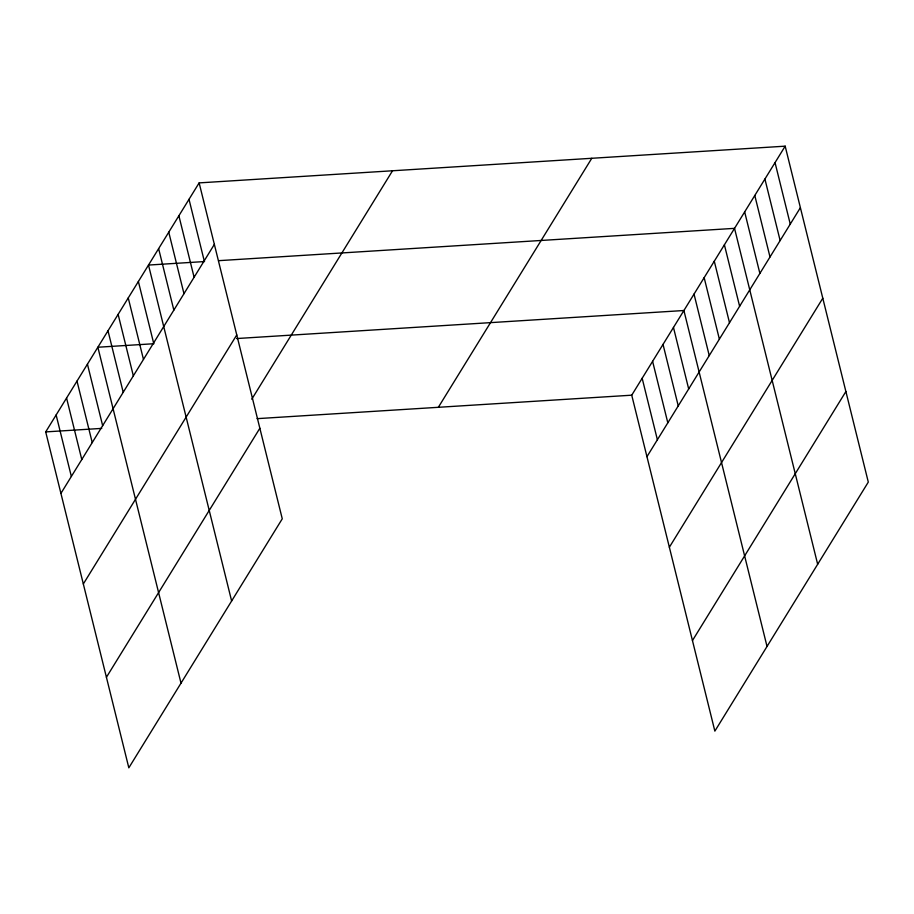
<?xml version="1.0" encoding="UTF-8"?>
<svg xmlns="http://www.w3.org/2000/svg" width="914" height="914" viewBox="0 0 914 914"><rect width="100%" height="100%" fill="white"/><g stroke="black" fill="none" stroke-linecap="round" stroke-linejoin="round"><path stroke-width="1.37" d="M199.138 182.891L282.266 518.809L128.828 767.829L45.7 431.899L199.138 182.891L785.172 146.171L868.3 482.101L714.862 731.109L631.734 395.191L785.172 146.171M60.918 493.389L214.356 244.381M83.334 583.955L236.76 334.947M251.761 399.224L392.529 170.769M106.424 677.263L259.862 428.243M438.343 407.301L591.781 158.293M646.952 456.68L800.39 207.672M669.356 547.246L822.794 298.227M692.458 640.554L845.884 391.535M204.553 261.553L148.502 265.06L231.63 600.989M218.572 260.673L734.536 228.351L817.664 564.269M153.929 343.721L97.867 347.24L181.006 683.158M236.6 338.546L683.901 310.52L767.029 646.449M45.7 431.899L101.751 428.392M257.074 418.658L631.734 395.191M775.038 162.612L790.256 224.101M764.915 179.041L780.133 240.542M754.793 195.482L769.999 256.971M744.659 211.911L759.877 273.412M724.402 244.781L739.62 306.281M714.28 261.221L729.498 322.711M704.157 277.65L719.375 339.151M694.023 294.091L709.241 355.58M673.469 327.452L688.688 388.953M663.027 344.395L678.245 405.885M652.596 361.327L667.814 422.816M642.165 378.259L657.383 439.748M189.004 199.321L204.222 260.81M178.881 215.761L194.099 277.25M168.759 232.19L183.977 293.68M158.625 248.631L173.843 310.12M138.38 281.501L153.598 342.99M128.246 297.93L143.464 359.419M118.123 314.37L133.341 375.86M108.001 330.799L123.207 392.289M87.436 364.172L102.654 425.661M77.005 381.104L92.223 442.593M66.562 398.036L81.78 459.525M56.131 414.967L71.349 476.457"/></g></svg>
